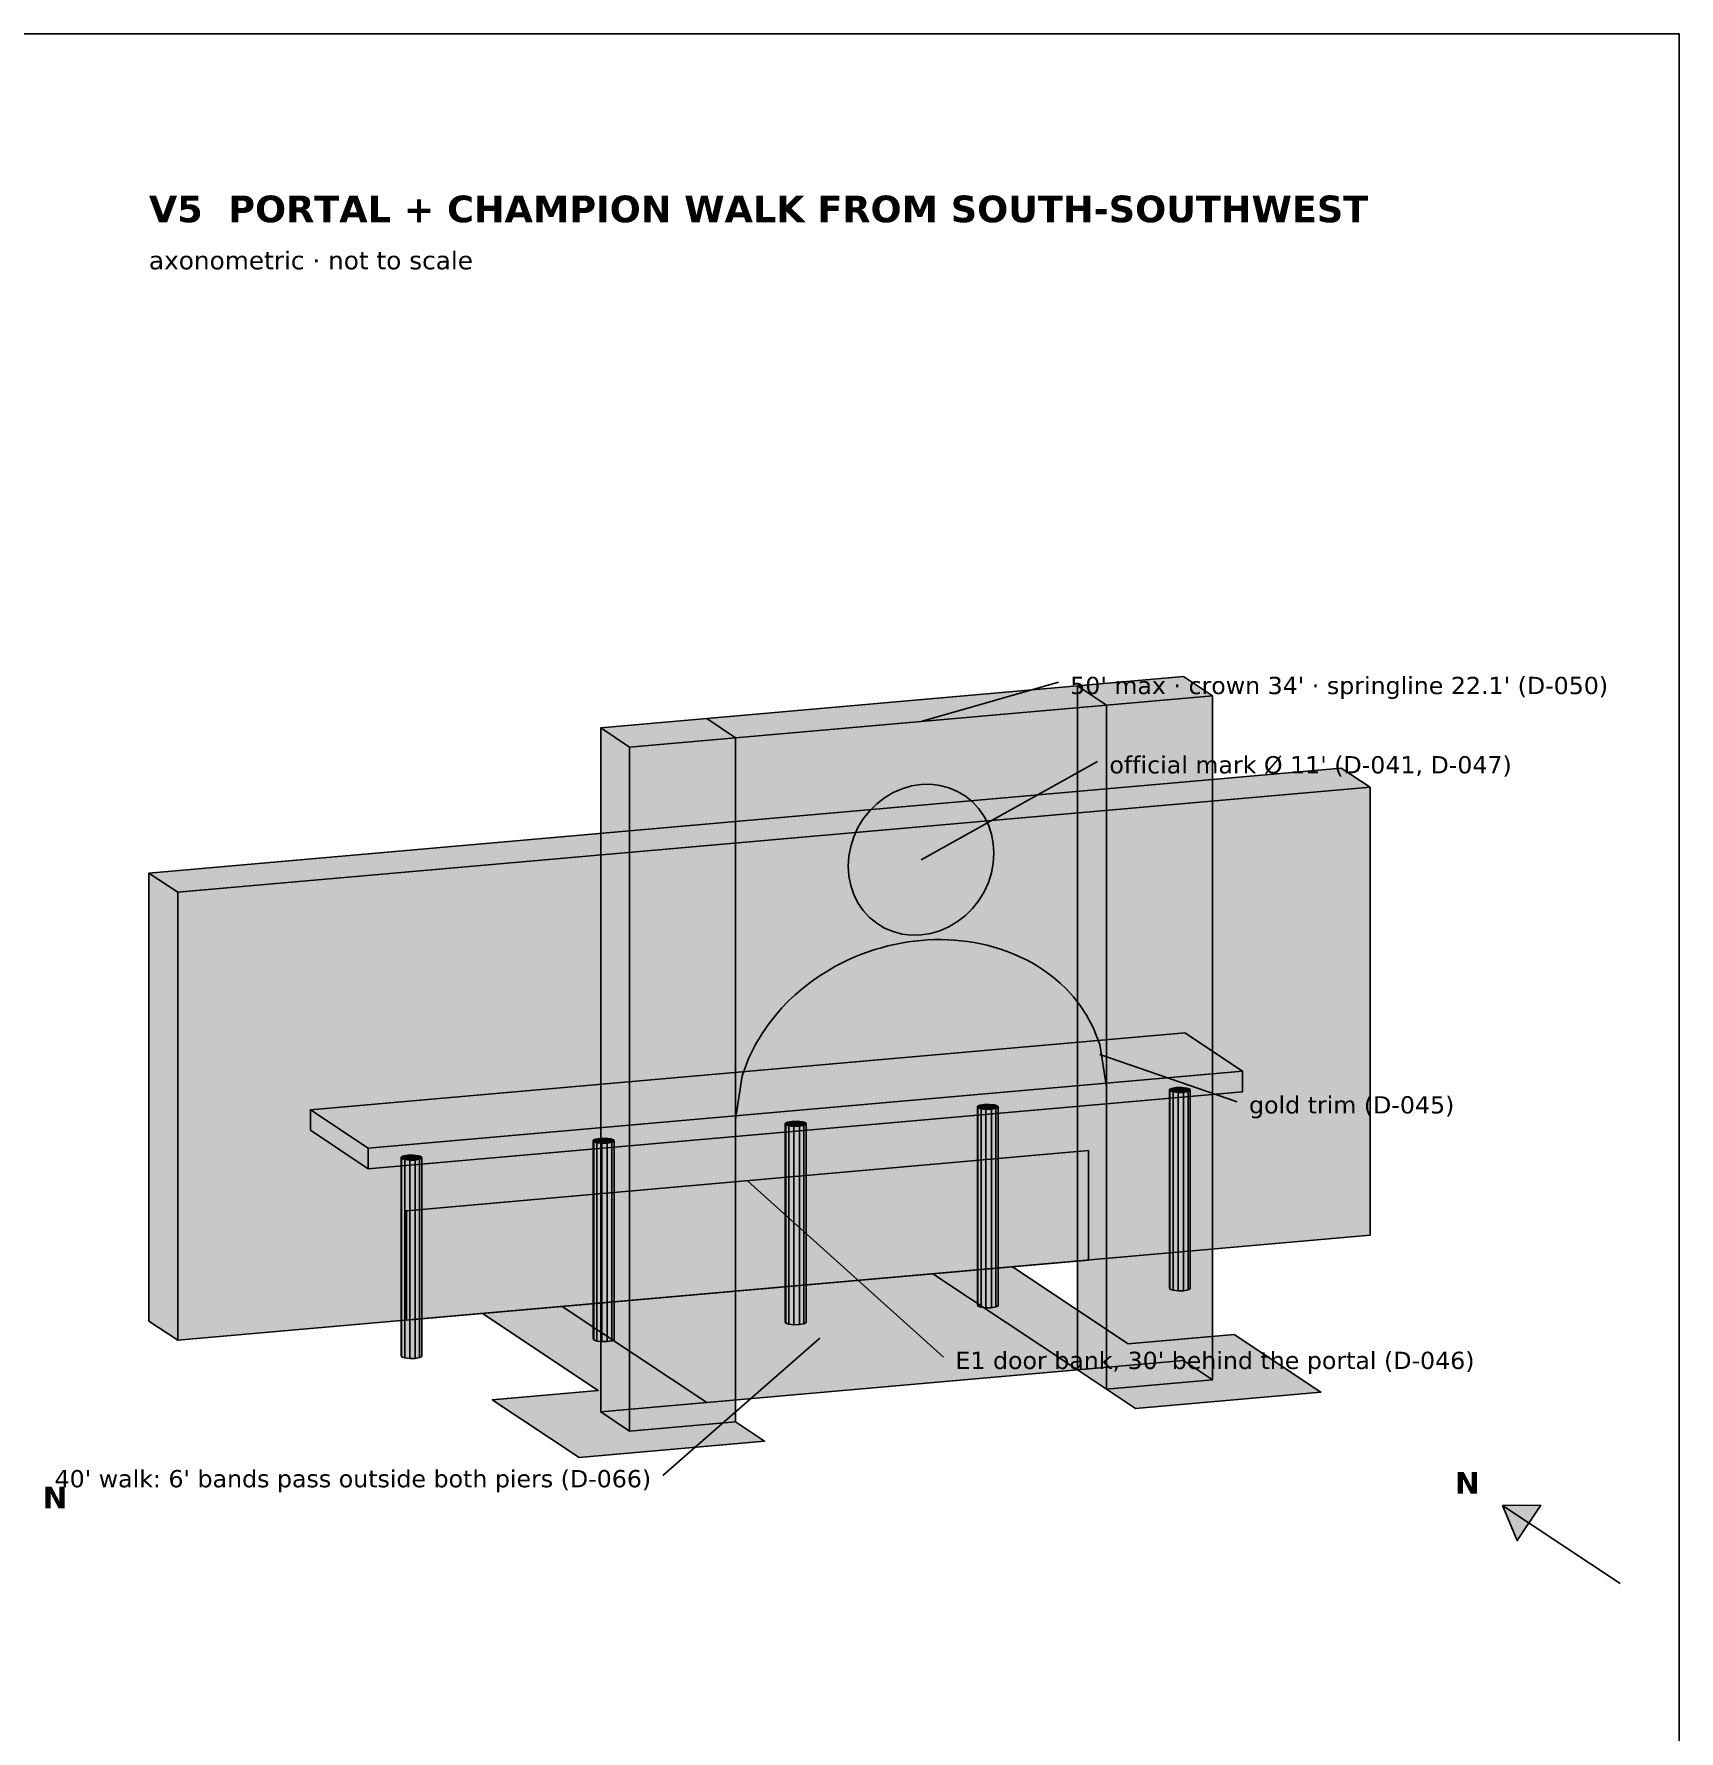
# Model space of a CAD drawing. Header units: inches. Extents: x 0.5 to 16.6, y 0.5 to 10.5.
# Drawn here: x 12.307 to 16.5, y 6.174 to 10.5 of the extents above; entities that cross this region are included whole.
import ezdxf
from ezdxf.enums import TextEntityAlignment as Align

# ---------------------------------------------------------------- set-up
doc = ezdxf.new("R2010")
doc.units = ezdxf.units.IN
doc.header["$MEASUREMENT"] = 0
for name, color, linetype in [('A-ANNO-TEXT', 7, 'Continuous'), ('A-ANNO-VIEW', 7, 'Continuous'), ('A-MASS', 7, 'Continuous'), ('C-SITE-DIAG', 7, 'Continuous'), ('G-ANNO-TTLB', 7, 'Continuous')]:
    doc.layers.add(name, color=color, linetype=linetype)
doc.styles.add('KS-BOLD', font='DejaVuSans-Bold.ttf')
doc.styles.add('KS-REG', font='DejaVuSans.ttf')

msp = doc.modelspace()

# ---------------------------------------------------------------- hatches: boundary and pattern name
at = {"layer": 'A-ANNO-TEXT', "true_color": 0x000000}
msp.add_hatch(color=7, dxfattribs=at).paths.add_polyline_path([(16.0501, 6.7496), (16.0877, 6.6598), (16.1474, 6.7498)])
at = {"layer": 'A-MASS', "true_color": 0xcc0000}
for points in [[(14.0954, 8.7058), (15.0408, 8.7891), (14.9671, 8.8381), (14.0216, 8.7548)], [(15.0408, 8.7891), (15.3109, 8.8128), (15.2372, 8.8619), (14.9671, 8.8381)], [(13.8252, 8.682), (14.0954, 8.7058), (14.0216, 8.7548), (13.7515, 8.731)]]:
    msp.add_hatch(color=7, dxfattribs=at).paths.add_polyline_path(points)
at = {"layer": 'A-MASS', "true_color": 0xa30000}
for points in [[(14.9671, 7.0948), (15.0408, 7.0458), (15.0408, 8.7891), (14.9671, 8.8381)], [(13.7515, 6.9878), (13.8252, 6.9388), (13.8252, 8.682), (13.7515, 8.731)]]:
    msp.add_hatch(color=7, dxfattribs=at).paths.add_polyline_path(points)
at = {"layer": 'A-MASS', "true_color": 0xb80000}
for points in [[(14.0954, 7.7331), (14.1122, 7.8445), (14.1291, 7.89), (14.146, 7.9244), (14.1629, 7.9527), (14.1798, 7.9771), (14.1967, 7.9986), (14.2135, 8.0179), (14.2304, 8.0353), (14.2473, 8.0512), (14.2642, 8.0657), (14.2811, 8.0791), (14.298, 8.0914), (14.3148, 8.1027), (14.3317, 8.1132), (14.3486, 8.1228), (14.3655, 8.1317), (14.3824, 8.1399), (14.3992, 8.1474), (14.4161, 8.1542), (14.433, 8.1604), (14.4499, 8.166), (14.4668, 8.171), (14.4837, 8.1755), (14.5005, 8.1794), (14.5174, 8.1827), (14.5343, 8.1856), (14.5512, 8.1878), (14.5681, 8.1896), (14.585, 8.1908), (14.6018, 8.1915), (14.6187, 8.1917), (14.6356, 8.1913), (14.6525, 8.1904), (14.6694, 8.1889), (14.6863, 8.1868), (14.7031, 8.1842), (14.72, 8.181), (14.7369, 8.1771), (14.7538, 8.1726), (14.7707, 8.1674), (14.7876, 8.1615), (14.8044, 8.1548), (14.8213, 8.1473), (14.8382, 8.139), (14.8551, 8.1296), (14.872, 8.1193), (14.8888, 8.1077), (14.9057, 8.0948), (14.9226, 8.0803), (14.9395, 8.0641), (14.9564, 8.0455), (14.9733, 8.0241), (14.9901, 7.9987), (15.007, 7.9673), (15.0239, 7.9247), (15.0408, 7.8163), (15.0408, 8.7891), (14.0954, 8.7058)], [(15.0408, 7.0458), (15.3109, 7.0696), (15.3109, 8.8128), (15.0408, 8.7891)], [(13.8252, 6.9388), (14.0954, 6.9626), (14.0954, 8.7058), (13.8252, 8.682)]]:
    msp.add_hatch(color=7, dxfattribs=at).paths.add_polyline_path(points)
at = {"layer": 'A-MASS', "true_color": 0xc9c6be}
for points in [[(12.6737, 8.3122), (15.7126, 8.5798), (15.6389, 8.6288), (12.6, 8.3612)], [(13.1589, 7.66), (15.3874, 7.8562), (15.2399, 7.9542), (13.0114, 7.758)], [(15.2543, 7.8072), (15.2531, 7.8106), (15.2451, 7.8133), (15.2324, 7.8147), (15.2185, 7.8145), (15.2071, 7.8125), (15.2012, 7.8095), (15.2024, 7.8061), (15.2104, 7.8033), (15.2231, 7.8019), (15.237, 7.8022), (15.2484, 7.8041)], [(14.7647, 7.7641), (14.7635, 7.7674), (14.7555, 7.7702), (14.7428, 7.7716), (14.7289, 7.7713), (14.7175, 7.7694), (14.7116, 7.7663), (14.7128, 7.763), (14.7208, 7.7602), (14.7335, 7.7588), (14.7474, 7.7591), (14.7588, 7.761)], [(14.2751, 7.721), (14.2739, 7.7243), (14.2659, 7.7271), (14.2532, 7.7285), (14.2393, 7.7282), (14.2279, 7.7263), (14.222, 7.7232), (14.2232, 7.7199), (14.2312, 7.7171), (14.2439, 7.7157), (14.2578, 7.716), (14.2692, 7.7179)], [(13.7855, 7.6779), (13.7843, 7.6812), (13.7763, 7.684), (13.7636, 7.6854), (13.7497, 7.6851), (13.7383, 7.6832), (13.7324, 7.6801), (13.7336, 7.6768), (13.7416, 7.674), (13.7543, 7.6726), (13.7682, 7.6729), (13.7796, 7.6748)], [(13.2959, 7.6348), (13.2947, 7.6381), (13.2867, 7.6409), (13.274, 7.6423), (13.2601, 7.642), (13.2487, 7.6401), (13.2428, 7.637), (13.244, 7.6337), (13.252, 7.6309), (13.2647, 7.6295), (13.2786, 7.6298), (13.29, 7.6317)]]:
    msp.add_hatch(color=7, dxfattribs=at).paths.add_polyline_path(points)
at = {"layer": 'A-MASS', "true_color": 0xb5b2ab}
for points in [[(12.6737, 7.1704), (15.7126, 7.438), (15.7126, 8.5798), (12.6737, 8.3122)], [(13.1589, 7.6077), (15.3874, 7.8039), (15.3874, 7.8562), (13.1589, 7.66)], [(15.2104, 7.2978), (15.2231, 7.2964), (15.2231, 7.8019), (15.2104, 7.8033)], [(15.2231, 7.2964), (15.237, 7.2967), (15.237, 7.8022), (15.2231, 7.8019)], [(15.237, 7.2967), (15.2484, 7.2986), (15.2484, 7.8041), (15.237, 7.8022)], [(14.7208, 7.2547), (14.7335, 7.2533), (14.7335, 7.7588), (14.7208, 7.7602)], [(14.7335, 7.2533), (14.7474, 7.2535), (14.7474, 7.7591), (14.7335, 7.7588)], [(14.7474, 7.2535), (14.7588, 7.2555), (14.7588, 7.761), (14.7474, 7.7591)], [(14.2312, 7.2116), (14.2439, 7.2101), (14.2439, 7.7157), (14.2312, 7.7171)], [(14.2439, 7.2101), (14.2578, 7.2104), (14.2578, 7.716), (14.2439, 7.7157)], [(14.2578, 7.2104), (14.2692, 7.2124), (14.2692, 7.7179), (14.2578, 7.716)], [(14.2692, 7.2124), (14.2751, 7.2154), (14.2751, 7.721), (14.2692, 7.7179)], [(13.7416, 7.1685), (13.7543, 7.167), (13.7543, 7.6726), (13.7416, 7.674)], [(13.7543, 7.167), (13.7682, 7.1673), (13.7682, 7.6729), (13.7543, 7.6726)], [(13.7682, 7.1673), (13.7796, 7.1693), (13.7796, 7.6748), (13.7682, 7.6729)], [(13.7796, 7.1693), (13.7855, 7.1723), (13.7855, 7.6779), (13.7796, 7.6748)], [(13.252, 7.1253), (13.2647, 7.1239), (13.2647, 7.6295), (13.252, 7.6309)], [(13.2647, 7.1239), (13.2786, 7.1242), (13.2786, 7.6298), (13.2647, 7.6295)], [(13.2786, 7.1242), (13.29, 7.1262), (13.29, 7.6317), (13.2786, 7.6298)], [(13.29, 7.1262), (13.2959, 7.1292), (13.2959, 7.6348), (13.29, 7.6317)]]:
    msp.add_hatch(color=7, dxfattribs=at).paths.add_polyline_path(points)
at = {"layer": 'A-MASS', "true_color": 0x171717}
msp.add_hatch(color=7, dxfattribs=at).paths.add_polyline_path([(14.7538, 8.4116), (14.7522, 8.4365), (14.7475, 8.4607), (14.7396, 8.4838), (14.7289, 8.5053), (14.7154, 8.525), (14.6994, 8.5425), (14.6811, 8.5574), (14.6609, 8.5695), (14.6391, 8.5787), (14.6161, 8.5848), (14.5923, 8.5875), (14.5681, 8.5871), (14.5438, 8.5833), (14.52, 8.5763), (14.497, 8.5662), (14.4752, 8.5532), (14.455, 8.5375), (14.4368, 8.5193), (14.4207, 8.4991), (14.4072, 8.477), (14.3965, 8.4536), (14.3887, 8.4291), (14.384, 8.4041), (14.3824, 8.3789), (14.384, 8.3541), (14.3887, 8.3299), (14.3965, 8.3068), (14.4072, 8.2853), (14.4207, 8.2656), (14.4368, 8.2481), (14.455, 8.2332), (14.4752, 8.2211), (14.497, 8.2119), (14.52, 8.2058), (14.5438, 8.203), (14.5681, 8.2035), (14.5923, 8.2073), (14.6161, 8.2143), (14.6391, 8.2244), (14.6609, 8.2374), (14.6811, 8.2531), (14.6994, 8.2713), (14.7154, 8.2915), (14.7289, 8.3136), (14.7396, 8.337), (14.7475, 8.3615), (14.7522, 8.3865)])
at = {"layer": 'A-MASS', "true_color": 0x475f70}
for points in [[(12.6737, 7.8677), (15.7126, 8.1353), (15.7126, 8.5101), (12.6737, 8.2425)], [(12.6737, 7.2227), (15.7126, 7.4903), (15.7126, 7.9784), (12.6737, 7.7108)]]:
    msp.add_hatch(color=7, dxfattribs=at).paths.add_polyline_path(points)
at = {"layer": 'A-MASS', "true_color": 0xa19e98}
for points in [[(12.6, 7.2194), (12.6737, 7.1704), (12.6737, 8.3122), (12.6, 8.3612)], [(15.2012, 7.3039), (15.2024, 7.3006), (15.2024, 7.8061), (15.2012, 7.8095)], [(15.2024, 7.3006), (15.2104, 7.2978), (15.2104, 7.8033), (15.2024, 7.8061)], [(13.0114, 7.7057), (13.1589, 7.6077), (13.1589, 7.66), (13.0114, 7.758)], [(14.7116, 7.2608), (14.7128, 7.2574), (14.7128, 7.763), (14.7116, 7.7663)], [(14.7128, 7.2574), (14.7208, 7.2547), (14.7208, 7.7602), (14.7128, 7.763)], [(14.222, 7.2177), (14.2232, 7.2143), (14.2232, 7.7199), (14.222, 7.7232)], [(14.2232, 7.2143), (14.2312, 7.2116), (14.2312, 7.7171), (14.2232, 7.7199)], [(13.7324, 7.1746), (13.7336, 7.1712), (13.7336, 7.6768), (13.7324, 7.6801)], [(13.7336, 7.1712), (13.7416, 7.1685), (13.7416, 7.674), (13.7336, 7.6768)], [(13.2428, 7.1315), (13.244, 7.1281), (13.244, 7.6337), (13.2428, 7.637)], [(13.244, 7.1281), (13.252, 7.1253), (13.252, 7.6309), (13.244, 7.6337)]]:
    msp.add_hatch(color=7, dxfattribs=at).paths.add_polyline_path(points)
at = {"layer": 'A-MASS', "true_color": 0x3f5564}
for points in [[(12.6, 7.9167), (12.6737, 7.8677), (12.6737, 8.2425), (12.6, 8.2915)], [(12.6, 7.2717), (12.6737, 7.2227), (12.6737, 7.7108), (12.6, 7.7598)]]:
    msp.add_hatch(color=7, dxfattribs=at).paths.add_polyline_path(points)
at = {"layer": 'A-MASS', "true_color": 0x918f89}
for points in [[(15.2484, 7.2986), (15.2543, 7.3017), (15.2543, 7.8072), (15.2484, 7.8041)], [(14.7588, 7.2555), (14.7647, 7.2585), (14.7647, 7.7641), (14.7588, 7.761)]]:
    msp.add_hatch(color=7, dxfattribs=at).paths.add_polyline_path(points)
at = {"layer": 'A-MASS', "true_color": 0x98b2c7}
msp.add_hatch(color=7, dxfattribs=at).paths.add_polyline_path([(13.2562, 7.2217), (14.9951, 7.3748), (14.9951, 7.6537), (13.2562, 7.5006)])
at = {"layer": 'C-SITE-DIAG', "true_color": 0xd9b79a}
for points in [[(15.0959, 7.1617), (15.366, 7.1855), (15.5872, 7.0384), (15.1145, 6.9968), (15.0408, 7.0458), (15.3109, 7.0696), (15.2372, 7.1186), (14.9671, 7.0948), (14.5984, 7.3399), (14.801, 7.3577)], [(13.4503, 7.2388), (13.6529, 7.2566), (14.0216, 7.0116), (13.7515, 6.9878), (13.8252, 6.9388), (14.0954, 6.9626), (14.1691, 6.9135), (13.6964, 6.8719), (13.4752, 7.019), (13.7453, 7.0427)]]:
    msp.add_hatch(color=7, dxfattribs=at).paths.add_polyline_path(points)
at = {"layer": 'C-SITE-DIAG', "true_color": 0xb5654a}
msp.add_hatch(color=7, dxfattribs=at).paths.add_polyline_path([(14.0216, 7.0116), (14.9671, 7.0948), (14.5984, 7.3399), (13.6529, 7.2566)])

# ---------------------------------------------------------------- linework, layer by layer
at = {"layer": 'A-ANNO-TEXT'}
for p, q in [((14.5681, 8.7474), (14.9181, 8.8474)), ((14.5681, 8.3953), (15.0181, 8.6453)), ((15.0239, 7.8985), (15.3739, 7.7785)), ((14.1256, 7.5772), (14.6256, 7.1272)), ((14.31, 7.1757), (13.91, 6.8257)), ((16.3499, 6.5504), (16.0501, 6.7496))]:
    msp.add_line(p, q, dxfattribs=at)
msp.add_lwpolyline([(16.0501, 6.7496), (16.0877, 6.6598), (16.1474, 6.7498)], close=True, dxfattribs=at)
at = {"layer": 'A-MASS'}
for points in [[(14.0954, 8.7058), (15.0408, 8.7891), (14.9671, 8.8381), (14.0216, 8.7548)], [(15.0408, 8.7891), (15.3109, 8.8128), (15.2372, 8.8619), (14.9671, 8.8381)], [(14.9671, 7.0948), (15.0408, 7.0458), (15.0408, 8.7891), (14.9671, 8.8381)], [(14.0954, 7.7331), (14.1122, 7.8445), (14.1291, 7.89), (14.146, 7.9244), (14.1629, 7.9527), (14.1798, 7.9771), (14.1967, 7.9986), (14.2135, 8.0179), (14.2304, 8.0353), (14.2473, 8.0512), (14.2642, 8.0657), (14.2811, 8.0791), (14.298, 8.0914), (14.3148, 8.1027), (14.3317, 8.1132), (14.3486, 8.1228), (14.3655, 8.1317), (14.3824, 8.1399), (14.3992, 8.1474), (14.4161, 8.1542), (14.433, 8.1604), (14.4499, 8.166), (14.4668, 8.171), (14.4837, 8.1755), (14.5005, 8.1794), (14.5174, 8.1827), (14.5343, 8.1856), (14.5512, 8.1878), (14.5681, 8.1896), (14.585, 8.1908), (14.6018, 8.1915), (14.6187, 8.1917), (14.6356, 8.1913), (14.6525, 8.1904), (14.6694, 8.1889), (14.6863, 8.1868), (14.7031, 8.1842), (14.72, 8.181), (14.7369, 8.1771), (14.7538, 8.1726), (14.7707, 8.1674), (14.7876, 8.1615), (14.8044, 8.1548), (14.8213, 8.1473), (14.8382, 8.139), (14.8551, 8.1296), (14.872, 8.1193), (14.8888, 8.1077), (14.9057, 8.0948), (14.9226, 8.0803), (14.9395, 8.0641), (14.9564, 8.0455), (14.9733, 8.0241), (14.9901, 7.9987), (15.007, 7.9673), (15.0239, 7.9247), (15.0408, 7.8163), (15.0408, 8.7891), (14.0954, 8.7058)], [(15.0408, 7.0458), (15.3109, 7.0696), (15.3109, 8.8128), (15.0408, 8.7891)], [(13.8252, 8.682), (14.0954, 8.7058), (14.0216, 8.7548), (13.7515, 8.731)], [(13.7515, 6.9878), (13.8252, 6.9388), (13.8252, 8.682), (13.7515, 8.731)], [(13.8252, 6.9388), (14.0954, 6.9626), (14.0954, 8.7058), (13.8252, 8.682)], [(12.6737, 8.3122), (15.7126, 8.5798), (15.6389, 8.6288), (12.6, 8.3612)], [(12.6737, 7.1704), (15.7126, 7.438), (15.7126, 8.5798), (12.6737, 8.3122)], [(14.7538, 8.4116), (14.7522, 8.4365), (14.7475, 8.4607), (14.7396, 8.4838), (14.7289, 8.5053), (14.7154, 8.525), (14.6994, 8.5425), (14.6811, 8.5574), (14.6609, 8.5695), (14.6391, 8.5787), (14.6161, 8.5848), (14.5923, 8.5875), (14.5681, 8.5871), (14.5438, 8.5833), (14.52, 8.5763), (14.497, 8.5662), (14.4752, 8.5532), (14.455, 8.5375), (14.4368, 8.5193), (14.4207, 8.4991), (14.4072, 8.477), (14.3965, 8.4536), (14.3887, 8.4291), (14.384, 8.4041), (14.3824, 8.3789), (14.384, 8.3541), (14.3887, 8.3299), (14.3965, 8.3068), (14.4072, 8.2853), (14.4207, 8.2656), (14.4368, 8.2481), (14.455, 8.2332), (14.4752, 8.2211), (14.497, 8.2119), (14.52, 8.2058), (14.5438, 8.203), (14.5681, 8.2035), (14.5923, 8.2073), (14.6161, 8.2143), (14.6391, 8.2244), (14.6609, 8.2374), (14.6811, 8.2531), (14.6994, 8.2713), (14.7154, 8.2915), (14.7289, 8.3136), (14.7396, 8.337), (14.7475, 8.3615), (14.7522, 8.3865)], [(12.6, 7.2194), (12.6737, 7.1704), (12.6737, 8.3122), (12.6, 8.3612)], [(14.4668, 8.171), (14.4837, 8.1755), (14.4837, 8.1755), (14.4668, 8.171)], [(14.4837, 8.1755), (14.5005, 8.1794), (14.5005, 8.1794), (14.4837, 8.1755)], [(14.5005, 8.1794), (14.5174, 8.1827), (14.5174, 8.1827), (14.5005, 8.1794)], [(14.5174, 8.1827), (14.5343, 8.1856), (14.5343, 8.1856), (14.5174, 8.1827)], [(14.5343, 8.1856), (14.5512, 8.1878), (14.5512, 8.1878), (14.5343, 8.1856)], [(14.5512, 8.1878), (14.5681, 8.1896), (14.5681, 8.1896), (14.5512, 8.1878)], [(14.5681, 8.1896), (14.585, 8.1908), (14.585, 8.1908), (14.5681, 8.1896)], [(14.585, 8.1908), (14.6018, 8.1915), (14.6018, 8.1915), (14.585, 8.1908)], [(14.6018, 8.1915), (14.6187, 8.1917), (14.6187, 8.1917), (14.6018, 8.1915)], [(14.6187, 8.1917), (14.6356, 8.1913), (14.6356, 8.1913), (14.6187, 8.1917)], [(14.6356, 8.1913), (14.6525, 8.1904), (14.6525, 8.1904), (14.6356, 8.1913)], [(14.6525, 8.1904), (14.6694, 8.1889), (14.6694, 8.1889), (14.6525, 8.1904)], [(14.6694, 8.1889), (14.6863, 8.1868), (14.6863, 8.1868), (14.6694, 8.1889)], [(14.6863, 8.1868), (14.7031, 8.1842), (14.7031, 8.1842), (14.6863, 8.1868)], [(14.7031, 8.1842), (14.72, 8.181), (14.72, 8.181), (14.7031, 8.1842)], [(14.72, 8.181), (14.7369, 8.1771), (14.7369, 8.1771), (14.72, 8.181)], [(14.7369, 8.1771), (14.7538, 8.1726), (14.7538, 8.1726), (14.7369, 8.1771)], [(14.3655, 8.1317), (14.3824, 8.1399), (14.3824, 8.1399), (14.3655, 8.1317)], [(14.3824, 8.1399), (14.3992, 8.1474), (14.3992, 8.1474), (14.3824, 8.1399)], [(14.3992, 8.1474), (14.4161, 8.1542), (14.4161, 8.1542), (14.3992, 8.1474)], [(14.4161, 8.1542), (14.433, 8.1604), (14.433, 8.1604), (14.4161, 8.1542)], [(14.433, 8.1604), (14.4499, 8.166), (14.4499, 8.166), (14.433, 8.1604)], [(14.4499, 8.166), (14.4668, 8.171), (14.4668, 8.171), (14.4499, 8.166)], [(14.7538, 8.1726), (14.7707, 8.1674), (14.7707, 8.1674), (14.7538, 8.1726)], [(14.7707, 8.1674), (14.7876, 8.1615), (14.7876, 8.1615), (14.7707, 8.1674)], [(14.7876, 8.1615), (14.8044, 8.1548), (14.8044, 8.1548), (14.7876, 8.1615)], [(14.8044, 8.1548), (14.8213, 8.1473), (14.8213, 8.1473), (14.8044, 8.1548)], [(14.8213, 8.1473), (14.8382, 8.139), (14.8382, 8.139), (14.8213, 8.1473)], [(14.8382, 8.139), (14.8551, 8.1296), (14.8551, 8.1296), (14.8382, 8.139)], [(14.2811, 8.0791), (14.298, 8.0914), (14.298, 8.0914), (14.2811, 8.0791)], [(14.298, 8.0914), (14.3148, 8.1027), (14.3148, 8.1027), (14.298, 8.0914)], [(14.3148, 8.1027), (14.3317, 8.1132), (14.3317, 8.1132), (14.3148, 8.1027)], [(14.3317, 8.1132), (14.3486, 8.1228), (14.3486, 8.1228), (14.3317, 8.1132)], [(14.3486, 8.1228), (14.3655, 8.1317), (14.3655, 8.1317), (14.3486, 8.1228)], [(14.8551, 8.1296), (14.872, 8.1193), (14.872, 8.1193), (14.8551, 8.1296)], [(14.872, 8.1193), (14.8888, 8.1077), (14.8888, 8.1077), (14.872, 8.1193)], [(14.8888, 8.1077), (14.9057, 8.0948), (14.9057, 8.0948), (14.8888, 8.1077)], [(14.9057, 8.0948), (14.9226, 8.0803), (14.9226, 8.0803), (14.9057, 8.0948)], [(14.2304, 8.0353), (14.2473, 8.0512), (14.2473, 8.0512), (14.2304, 8.0353)], [(14.2473, 8.0512), (14.2642, 8.0657), (14.2642, 8.0657), (14.2473, 8.0512)], [(14.2642, 8.0657), (14.2811, 8.0791), (14.2811, 8.0791), (14.2642, 8.0657)], [(14.9226, 8.0803), (14.9395, 8.0641), (14.9395, 8.0641), (14.9226, 8.0803)], [(14.9395, 8.0641), (14.9564, 8.0455), (14.9564, 8.0455), (14.9395, 8.0641)], [(14.1967, 7.9986), (14.2135, 8.0179), (14.2135, 8.0179), (14.1967, 7.9986)], [(14.2135, 8.0179), (14.2304, 8.0353), (14.2304, 8.0353), (14.2135, 8.0179)], [(14.9564, 8.0455), (14.9733, 8.0241), (14.9733, 8.0241), (14.9564, 8.0455)], [(14.9733, 8.0241), (14.9901, 7.9987), (14.9901, 7.9987), (14.9733, 8.0241)], [(14.1629, 7.9527), (14.1798, 7.9771), (14.1798, 7.9771), (14.1629, 7.9527)], [(14.1798, 7.9771), (14.1967, 7.9986), (14.1967, 7.9986), (14.1798, 7.9771)], [(14.9901, 7.9987), (15.007, 7.9673), (15.007, 7.9673), (14.9901, 7.9987)], [(15.007, 7.9673), (15.0239, 7.9247), (15.0239, 7.9247), (15.007, 7.9673)], [(13.1589, 7.66), (15.3874, 7.8562), (15.2399, 7.9542), (13.0114, 7.758)], [(14.1291, 7.89), (14.146, 7.9244), (14.146, 7.9244), (14.1291, 7.89)], [(14.146, 7.9244), (14.1629, 7.9527), (14.1629, 7.9527), (14.146, 7.9244)], [(15.0239, 7.9247), (15.0408, 7.8163), (15.0408, 7.8163), (15.0239, 7.9247)], [(14.1122, 7.8445), (14.1291, 7.89), (14.1291, 7.89), (14.1122, 7.8445)], [(13.1589, 7.6077), (15.3874, 7.8039), (15.3874, 7.8562), (13.1589, 7.66)], [(14.0954, 7.7331), (14.1122, 7.8445), (14.1122, 7.8445), (14.0954, 7.7331)], [(15.2543, 7.8072), (15.2531, 7.8106), (15.2451, 7.8133), (15.2324, 7.8147), (15.2185, 7.8145), (15.2071, 7.8125), (15.2012, 7.8095), (15.2024, 7.8061), (15.2104, 7.8033), (15.2231, 7.8019), (15.237, 7.8022), (15.2484, 7.8041)], [(15.2012, 7.3039), (15.2024, 7.3006), (15.2024, 7.8061), (15.2012, 7.8095)], [(15.2024, 7.3006), (15.2104, 7.2978), (15.2104, 7.8033), (15.2024, 7.8061)], [(15.2104, 7.2978), (15.2231, 7.2964), (15.2231, 7.8019), (15.2104, 7.8033)], [(15.2231, 7.2964), (15.237, 7.2967), (15.237, 7.8022), (15.2231, 7.8019)], [(15.237, 7.2967), (15.2484, 7.2986), (15.2484, 7.8041), (15.237, 7.8022)], [(15.2484, 7.2986), (15.2543, 7.3017), (15.2543, 7.8072), (15.2484, 7.8041)], [(13.0114, 7.7057), (13.1589, 7.6077), (13.1589, 7.66), (13.0114, 7.758)], [(14.7647, 7.7641), (14.7635, 7.7674), (14.7555, 7.7702), (14.7428, 7.7716), (14.7289, 7.7713), (14.7175, 7.7694), (14.7116, 7.7663), (14.7128, 7.763), (14.7208, 7.7602), (14.7335, 7.7588), (14.7474, 7.7591), (14.7588, 7.761)], [(14.7116, 7.2608), (14.7128, 7.2574), (14.7128, 7.763), (14.7116, 7.7663)], [(14.7128, 7.2574), (14.7208, 7.2547), (14.7208, 7.7602), (14.7128, 7.763)], [(14.7208, 7.2547), (14.7335, 7.2533), (14.7335, 7.7588), (14.7208, 7.7602)], [(14.7335, 7.2533), (14.7474, 7.2535), (14.7474, 7.7591), (14.7335, 7.7588)], [(14.7474, 7.2535), (14.7588, 7.2555), (14.7588, 7.761), (14.7474, 7.7591)], [(14.7588, 7.2555), (14.7647, 7.2585), (14.7647, 7.7641), (14.7588, 7.761)], [(14.2751, 7.721), (14.2739, 7.7243), (14.2659, 7.7271), (14.2532, 7.7285), (14.2393, 7.7282), (14.2279, 7.7263), (14.222, 7.7232), (14.2232, 7.7199), (14.2312, 7.7171), (14.2439, 7.7157), (14.2578, 7.716), (14.2692, 7.7179)], [(14.222, 7.2177), (14.2232, 7.2143), (14.2232, 7.7199), (14.222, 7.7232)], [(14.2232, 7.2143), (14.2312, 7.2116), (14.2312, 7.7171), (14.2232, 7.7199)], [(14.2312, 7.2116), (14.2439, 7.2101), (14.2439, 7.7157), (14.2312, 7.7171)], [(14.2439, 7.2101), (14.2578, 7.2104), (14.2578, 7.716), (14.2439, 7.7157)], [(14.2578, 7.2104), (14.2692, 7.2124), (14.2692, 7.7179), (14.2578, 7.716)], [(14.2692, 7.2124), (14.2751, 7.2154), (14.2751, 7.721), (14.2692, 7.7179)], [(13.7855, 7.6779), (13.7843, 7.6812), (13.7763, 7.684), (13.7636, 7.6854), (13.7497, 7.6851), (13.7383, 7.6832), (13.7324, 7.6801), (13.7336, 7.6768), (13.7416, 7.674), (13.7543, 7.6726), (13.7682, 7.6729), (13.7796, 7.6748)], [(13.7324, 7.1746), (13.7336, 7.1712), (13.7336, 7.6768), (13.7324, 7.6801)], [(13.7336, 7.1712), (13.7416, 7.1685), (13.7416, 7.674), (13.7336, 7.6768)], [(13.7416, 7.1685), (13.7543, 7.167), (13.7543, 7.6726), (13.7416, 7.674)], [(13.7543, 7.167), (13.7682, 7.1673), (13.7682, 7.6729), (13.7543, 7.6726)], [(13.7682, 7.1673), (13.7796, 7.1693), (13.7796, 7.6748), (13.7682, 7.6729)], [(13.7796, 7.1693), (13.7855, 7.1723), (13.7855, 7.6779), (13.7796, 7.6748)], [(13.2959, 7.6348), (13.2947, 7.6381), (13.2867, 7.6409), (13.274, 7.6423), (13.2601, 7.642), (13.2487, 7.6401), (13.2428, 7.637), (13.244, 7.6337), (13.252, 7.6309), (13.2647, 7.6295), (13.2786, 7.6298), (13.29, 7.6317)], [(13.2428, 7.1315), (13.244, 7.1281), (13.244, 7.6337), (13.2428, 7.637)], [(13.244, 7.1281), (13.252, 7.1253), (13.252, 7.6309), (13.244, 7.6337)], [(13.252, 7.1253), (13.2647, 7.1239), (13.2647, 7.6295), (13.252, 7.6309)], [(13.2562, 7.2217), (14.9951, 7.3748), (14.9951, 7.6537), (13.2562, 7.5006)], [(13.2647, 7.1239), (13.2786, 7.1242), (13.2786, 7.6298), (13.2647, 7.6295)], [(13.2786, 7.1242), (13.29, 7.1262), (13.29, 7.6317), (13.2786, 7.6298)], [(13.29, 7.1262), (13.2959, 7.1292), (13.2959, 7.6348), (13.29, 7.6317)]]:
    msp.add_lwpolyline(points, close=True, dxfattribs=at)
at = {"layer": 'C-SITE-DIAG'}
for points in [[(15.0959, 7.1617), (15.366, 7.1855), (15.5872, 7.0384), (15.1145, 6.9968), (15.0408, 7.0458), (15.3109, 7.0696), (15.2372, 7.1186), (14.9671, 7.0948), (14.5984, 7.3399), (14.801, 7.3577)], [(14.0216, 7.0116), (14.9671, 7.0948), (14.5984, 7.3399), (13.6529, 7.2566)], [(13.4503, 7.2388), (13.6529, 7.2566), (14.0216, 7.0116), (13.7515, 6.9878), (13.8252, 6.9388), (14.0954, 6.9626), (14.1691, 6.9135), (13.6964, 6.8719), (13.4752, 7.019), (13.7453, 7.0427)]]:
    msp.add_lwpolyline(points, close=True, dxfattribs=at)
at = {"layer": 'G-ANNO-TTLB'}
msp.add_lwpolyline([(0.5, 0.5), (16.5, 0.5), (16.5, 10.5), (0.5, 10.5)], close=True, dxfattribs=at)

# ---------------------------------------------------------------- texts
at = {"layer": 'A-ANNO-TEXT', "style": 'KS-REG'}
for s, p in [("50' max · crown 34' · springline 22.1' (D-050)", (14.9481, 8.8174)), ("official mark Ø 11' (D-041, D-047)", (15.0481, 8.6153)), ('gold trim (D-045)', (15.4039, 7.7485)), ("E1 door bank, 30' behind the portal (D-046)", (14.6556, 7.0972))]:
    msp.add_text(s, height=0.044, dxfattribs=at).set_placement(p)
msp.add_text("40' walk: 6' bands pass outside both piers (D-066)", height=0.044, dxfattribs=at).set_placement((13.88, 6.7957), align=Align.RIGHT)
at = {"layer": 'A-ANNO-TEXT', "style": 'KS-BOLD'}
for p in [(12.3607, 6.7424), (15.9601, 6.7794)]:
    msp.add_text('N', height=0.055, dxfattribs=at).set_placement(p, align=Align.CENTER)
at = {"layer": 'A-ANNO-VIEW'}
for s, height, style, p in [('V5  PORTAL + CHAMPION WALK FROM SOUTH-SOUTHWEST', 0.068, 'KS-BOLD', (12.6, 10.02)), ('axonometric · not to scale', 0.046, 'KS-REG', (12.6, 9.9))]:
    msp.add_text(s, height=height, dxfattribs=dict(at, style=style)).set_placement(p)

doc.saveas('drawing.dxf')
